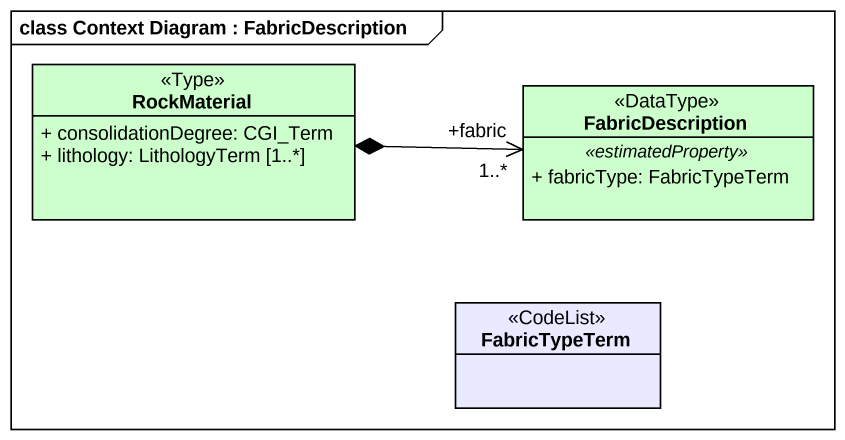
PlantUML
@startuml
mainframe class Context Diagram : FabricDescription
hide circle
hide empty members
skinparam classAttributeIconSize 0
class RockMaterial <<Type>> #CCFFCC {
  + consolidationDegree: CGI_Term
  + lithology: LithologyTerm [1..*]
}
class FabricDescription <<DataType>> #CCFFCC {
  .. <<estimatedProperty>> ..
  + fabricType: FabricTypeTerm
}
class FabricTypeTerm <<CodeList>> #E9E9FF
RockMaterial *-right-> "+fabric\n1..*" FabricDescription
@enduml
